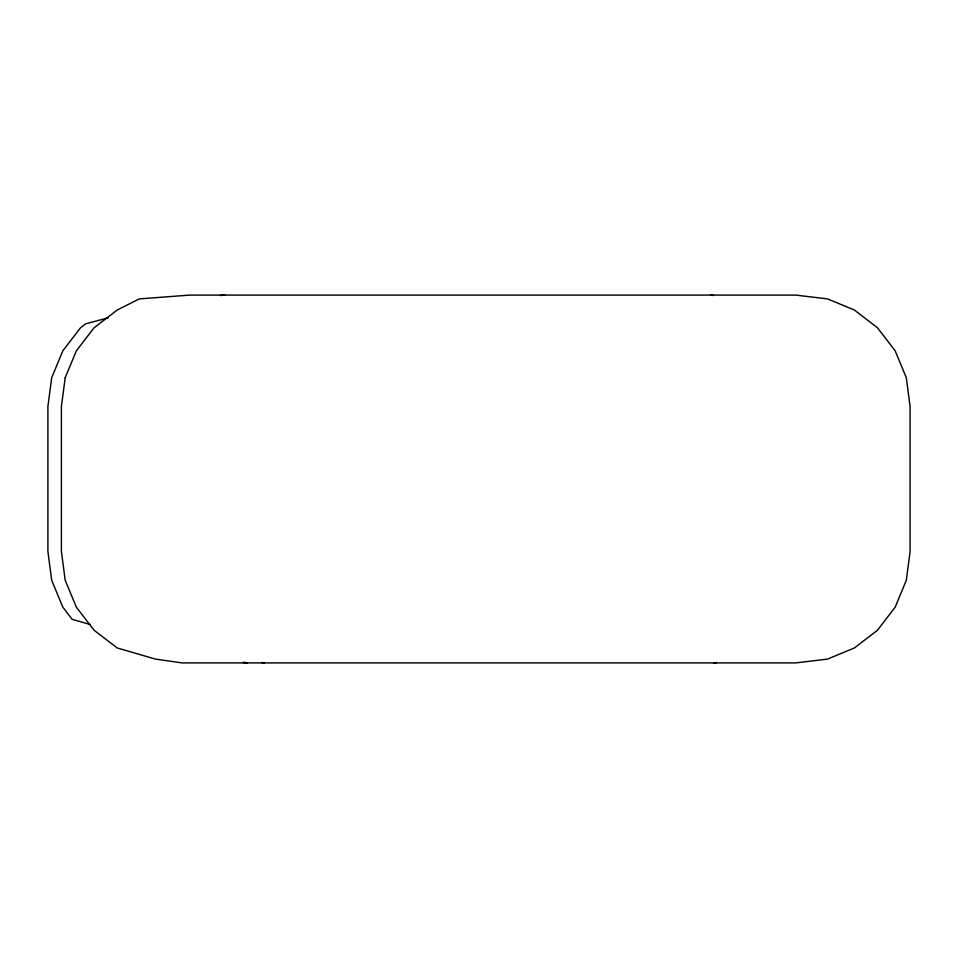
<?xml version="1.0" encoding="UTF-8"?>
<svg xmlns="http://www.w3.org/2000/svg" width="958" height="958" viewBox="0 0 958 958"><rect width="100%" height="100%" fill="white"/><g stroke="black" fill="none" stroke-linecap="round" stroke-linejoin="round"><path stroke-width="1.44" d="M108.398 317.793L85.657 323.816L80.544 327.744L62.833 350.82L51.696 377.703L47.9 406.551L47.9 551.449L51.696 580.297L62.833 607.18L72.125 619.287L89.98 624.448M713.71 662.912L716.56 662.529M220.316 295.507L224.711 295.088M242.745 662.385L247.188 662.828L244.386 662.397M710.632 295.088L713.494 295.471M261.582 662.481L264.396 662.912M65.204 377.703L61.396 406.551L61.396 551.449L65.204 580.297L76.365 607.18L94.112 630.256L117.235 647.979L155.543 659.104L182.092 662.912L795.631 662.912L827.484 659.104L854.368 647.979L877.456 630.256L895.167 607.18L906.304 580.297L910.1 551.449L910.1 406.551L906.304 377.703L895.167 350.82L877.456 327.744L854.368 310.021L827.484 298.896L795.631 295.088L189.888 295.088L139.305 298.896L117.235 310.021L94.112 327.744L76.365 350.82L65.204 377.703"/></g></svg>
